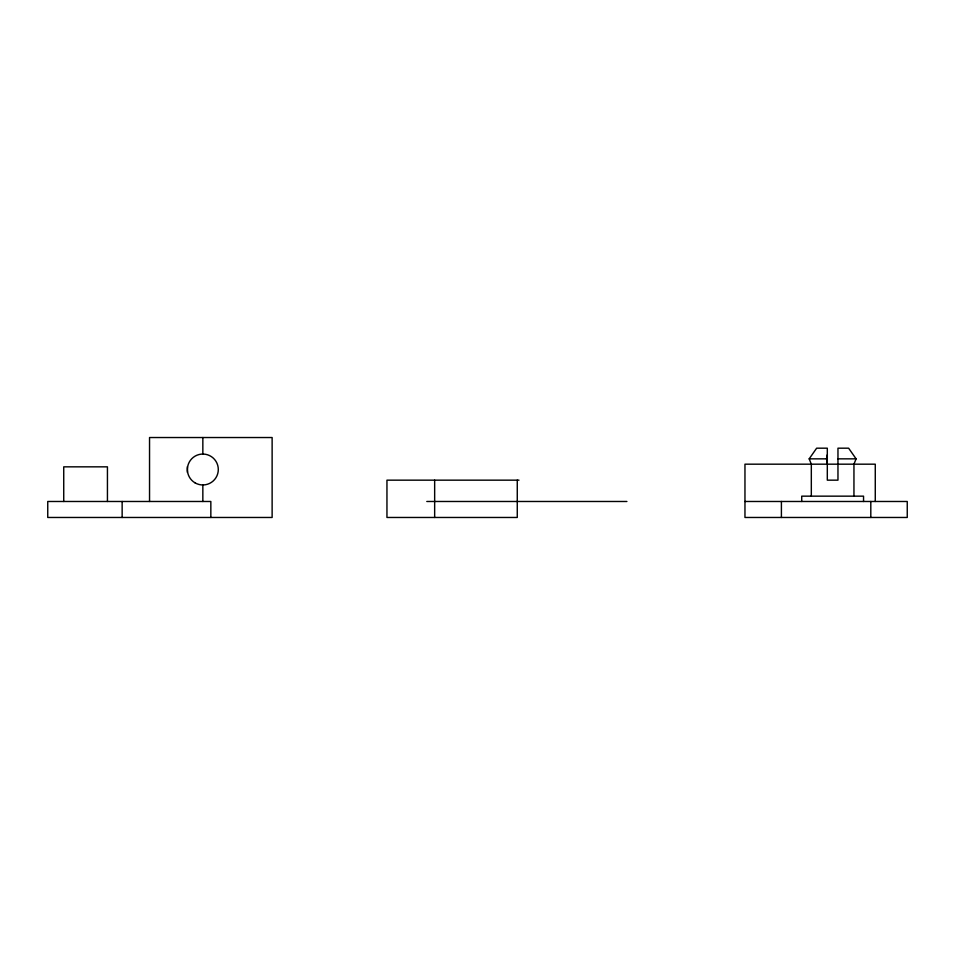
<?xml version="1.0" encoding="UTF-8"?>
<svg xmlns="http://www.w3.org/2000/svg" width="955" height="955" viewBox="0 0 955 955"><rect width="100%" height="100%" fill="white"/><g stroke="black" fill="none" stroke-linecap="round" stroke-linejoin="round"><path stroke-width="1.43" d="M827.305 454.759L826.564 458.842L827.114 464.178M811.32 496.158L811.32 464.178L809.183 458.842L816.644 448.182L827.305 448.182L827.305 480.162L837.965 480.162L837.965 448.182L848.625 448.182L856.086 458.842L853.949 464.178L853.949 496.158M809.183 458.842L827.305 458.842M837.965 458.842L856.086 458.842M518.983 480.162L386.954 480.162L386.954 517.467L517.264 517.467L517.264 480.162M426.79 501.482L626.91 501.482M744.96 501.482L907.25 501.482L907.25 517.467L744.96 517.467L744.96 464.178L875.269 464.178L875.269 501.482M870.805 501.482L870.805 517.467M863.547 501.482L863.547 496.158L801.723 496.158L801.723 501.482M781.405 501.482L781.405 517.467M434.656 480.162L434.656 517.467M210.84 517.467L210.84 501.482L47.75 501.482L47.75 517.467L272.127 517.467L272.127 437.533L149.541 437.533L149.541 501.482M202.842 437.533L202.842 454.055M202.842 484.961L202.842 501.482M187.383 466.601L187.383 472.415M122.145 501.482L122.145 517.467M107.438 501.482L107.438 466.84L63.734 466.84L63.734 501.482M195.118 482.896A15.459 15.459 0 0 0 218.301 469.502A15.459 15.459 0 0 0 195.118 456.12A15.459 15.459 0 0 0 195.118 482.896"/></g></svg>
